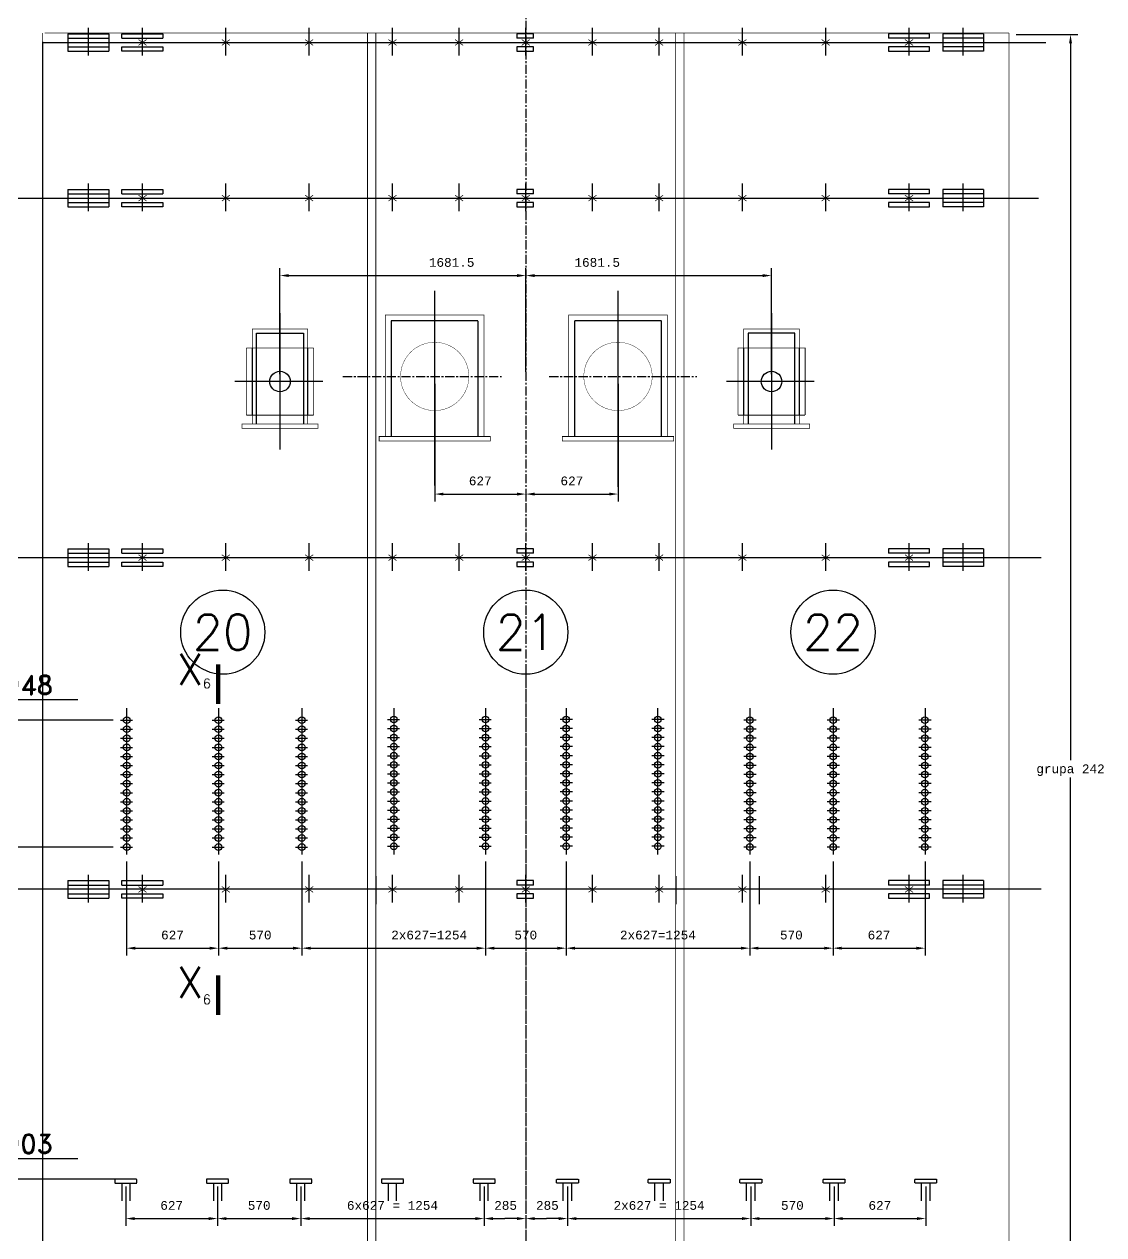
# Model space of a CAD drawing. Extents: x 13210 to 94108, y -7390 to 36310.
# Drawn here: x 37012 to 44398, y 22887 to 31170 of the extents above; entities that cross this region are included whole.
import ezdxf
from ezdxf.enums import TextEntityAlignment as Align

# ---------------------------------------------------------------- set-up
doc = ezdxf.new("R2010")
doc.units = 0
doc.header["$MEASUREMENT"] = 0
doc.header["$PDMODE"] = 3
doc.linetypes.add('CENTERX2', pattern=[100, 62.5, -12.5, 12.5, -12.5])
doc.linetypes.add('DASHEDX2', pattern=[1.5, 1, -0.5])
doc.layers.get('0').update_dxf_attribs({"linetype": 'CONTINUOUS'})
doc.layers.get('DEFPOINTS').update_dxf_attribs({"linetype": 'CONTINUOUS'})
for name, color, linetype in [('LINIE', 7, 'DASHEDX2'), ('NUMERY-KOL', 4, 'CONTINUOUS'), ('PRZEKROJE', 4, 'CONTINUOUS'), ('ROZWINIECIE', 3, 'CONTINUOUS'), ('SZCZEGOLY', 2, 'CONTINUOUS'), ('WYMIAR1', 7, 'CONTINUOUS'), ('X-X', 1, 'CONTINUOUS')]:
    doc.layers.add(name, color=color, linetype=linetype)
doc.styles.add('MONOTXT', font='monotxt')
doc.styles.add('ROMAND', font='romand')
doc.styles.add('ROMANS', font='romans')
doc.styles.get("Standard").update_dxf_attribs({"font": 'romans.shx'})
doc.dimstyles.new('KWA', dxfattribs={"dimscale": 20, "dimtxt": 3, "dimasz": 3, "dimexe": 2.5, "dimexo": 2.5, "dimgap": 1.5, "dimtad": 0, "dimtih": 1, "dimtoh": 1, "dimdsep": 46, "dimtxsty": 'Standard', "dimcen": -3, "dimdle": 1.25, "dimadec": 0, "dimazin": 0, "dimtfac": 0.75, "dimtofl": 0, "dimtmove": 2, "dimatfit": 3, "dimfxl": 0, "dimtvp": 1.5, "dimtolj": 1, "dimtzin": 12, "dimarcsym": 0})

# ---------------------------------------------------------------- blocks, each defined once
blk = doc.blocks.new('X')
at = {"linetype": 'Continuous', "const_width": 5}
for points in [[(27.5, 20), (-27.5, -20)], [(-27.5, 20), (27.5, -20)]]:
    blk.add_lwpolyline(points, dxfattribs=at)
blk = doc.blocks.new('*D155')
at = {"color": 0, "linetype": 'ByBlock'}
for p, q in [((37711, 25440), (37711, 24798)), ((38341, 25440), (38341, 24798)), ((37771, 24848), (38281, 24848))]:
    blk.add_line(p, q, dxfattribs=at)
for points in [[(37771, 24858), (37771, 24838), (37711, 24848)], [(38281, 24858), (38281, 24838), (38341, 24848)]]:
    blk.add_solid(points, dxfattribs=at)
at = {"layer": 'DEFPOINTS', "color": 0, "linetype": 'ByBlock'}
for p in [(37711, 25490), (38341, 25490), (38341, 24848)]:
    blk.add_point(p, dxfattribs=at)
at = {"color": 0, "linetype": 'ByBlock', "style": 'MONOTXT'}
blk.add_text('627', height=60, dxfattribs=at).set_placement((38026, 24938), align=Align.MIDDLE_CENTER)
blk = doc.blocks.new('*D154')
at = {"color": 0, "linetype": 'ByBlock'}
for p, q in [((38341, 25440), (38341, 24798)), ((38911, 25440), (38911, 24798)), ((38401, 24848), (38851, 24848))]:
    blk.add_line(p, q, dxfattribs=at)
for points in [[(38401, 24858), (38401, 24838), (38341, 24848)], [(38851, 24858), (38851, 24838), (38911, 24848)]]:
    blk.add_solid(points, dxfattribs=at)
at = {"layer": 'DEFPOINTS', "color": 0, "linetype": 'ByBlock'}
for p in [(38341, 25490), (38911, 25490), (38911, 24848)]:
    blk.add_point(p, dxfattribs=at)
at = {"color": 0, "linetype": 'ByBlock', "style": 'MONOTXT'}
blk.add_text('570', height=60, dxfattribs=at).set_placement((38626, 24938), align=Align.MIDDLE_CENTER)
blk = doc.blocks.new('*D153')
at = {"color": 0, "linetype": 'ByBlock'}
for p, q in [((38911, 25440), (38911, 24798)), ((40167, 25440), (40167, 24798)), ((38971, 24848), (40107, 24848))]:
    blk.add_line(p, q, dxfattribs=at)
for points in [[(38971, 24858), (38971, 24838), (38911, 24848)], [(40107, 24858), (40107, 24838), (40167, 24848)]]:
    blk.add_solid(points, dxfattribs=at)
at = {"layer": 'DEFPOINTS', "color": 0, "linetype": 'ByBlock'}
for p in [(38911, 25490), (40167, 25490), (40167, 24848)]:
    blk.add_point(p, dxfattribs=at)
at = {"color": 0, "linetype": 'ByBlock', "style": 'MONOTXT'}
blk.add_text('2x627=1254', height=60, dxfattribs=at).set_placement((39782, 24938), align=Align.MIDDLE_CENTER)
blk = doc.blocks.new('*D152')
at = {"color": 0, "linetype": 'ByBlock'}
for p, q in [((40719, 25440), (40719, 24798)), ((40167, 24991), (40167, 24798)), ((40227, 24848), (40659, 24848))]:
    blk.add_line(p, q, dxfattribs=at)
for points in [[(40227, 24858), (40227, 24838), (40167, 24848)], [(40659, 24858), (40659, 24838), (40719, 24848)]]:
    blk.add_solid(points, dxfattribs=at)
at = {"layer": 'DEFPOINTS', "color": 0, "linetype": 'ByBlock'}
for p in [(40719, 25490), (40167, 25041), (40719, 24848)]:
    blk.add_point(p, dxfattribs=at)
at = {"color": 0, "linetype": 'ByBlock', "style": 'MONOTXT'}
blk.add_text('570', height=60, dxfattribs=at).set_placement((40443, 24938), align=Align.MIDDLE_CENTER)
blk = doc.blocks.new('*D151')
at = {"color": 0, "linetype": 'ByBlock'}
for p, q in [((40719, 25440), (40719, 24798)), ((41975, 25440), (41975, 24798)), ((40779, 24848), (41915, 24848))]:
    blk.add_line(p, q, dxfattribs=at)
for points in [[(40779, 24858), (40779, 24838), (40719, 24848)], [(41915, 24858), (41915, 24838), (41975, 24848)]]:
    blk.add_solid(points, dxfattribs=at)
at = {"layer": 'DEFPOINTS', "color": 0, "linetype": 'ByBlock'}
for p in [(40719, 25490), (41975, 25490), (41975, 24848)]:
    blk.add_point(p, dxfattribs=at)
at = {"color": 0, "linetype": 'ByBlock', "style": 'MONOTXT'}
blk.add_text('2x627=1254', height=60, dxfattribs=at).set_placement((41347, 24938), align=Align.MIDDLE_CENTER)
blk = doc.blocks.new('*D150')
at = {"color": 0, "linetype": 'ByBlock'}
for p, q in [((41975, 25440), (41975, 24798)), ((42545, 25440), (42545, 24798)), ((42035, 24848), (42485, 24848))]:
    blk.add_line(p, q, dxfattribs=at)
for points in [[(42035, 24858), (42035, 24838), (41975, 24848)], [(42485, 24858), (42485, 24838), (42545, 24848)]]:
    blk.add_solid(points, dxfattribs=at)
at = {"layer": 'DEFPOINTS', "color": 0, "linetype": 'ByBlock'}
for p in [(41975, 25490), (42545, 25490), (42545, 24848)]:
    blk.add_point(p, dxfattribs=at)
at = {"color": 0, "linetype": 'ByBlock', "style": 'MONOTXT'}
blk.add_text('570', height=60, dxfattribs=at).set_placement((42260, 24938), align=Align.MIDDLE_CENTER)
blk = doc.blocks.new('*D149')
at = {"color": 0, "linetype": 'ByBlock'}
for p, q in [((42545, 25440), (42545, 24798)), ((43175, 25440), (43175, 24798)), ((42605, 24848), (43115, 24848))]:
    blk.add_line(p, q, dxfattribs=at)
for points in [[(42605, 24858), (42605, 24838), (42545, 24848)], [(43115, 24858), (43115, 24838), (43175, 24848)]]:
    blk.add_solid(points, dxfattribs=at)
at = {"layer": 'DEFPOINTS', "color": 0, "linetype": 'ByBlock'}
for p in [(42545, 25490), (43175, 25490), (43175, 24848)]:
    blk.add_point(p, dxfattribs=at)
at = {"color": 0, "linetype": 'ByBlock', "style": 'MONOTXT'}
blk.add_text('627', height=60, dxfattribs=at).set_placement((42860, 24938), align=Align.MIDDLE_CENTER)
blk = doc.blocks.new('*D148')
at = {"color": 0, "linetype": 'ByBlock'}
for p, q in [((37620.081415, 26408), (36453, 26408)), ((36503, 26348), (36503, 26259)), ((36503, 25600), (36503, 25689)), ((37620.081415, 25540), (36453, 25540))]:
    blk.add_line(p, q, dxfattribs=at)
for points in [[(36493, 26348), (36513, 26348), (36503, 26408)], [(36493, 25600), (36513, 25600), (36503, 25540)]]:
    blk.add_solid(points, dxfattribs=at)
at = {"layer": 'DEFPOINTS', "color": 0, "linetype": 'ByBlock'}
for p in [(37670.081415, 26408), (36503, 25540), (37670.081415, 25540)]:
    blk.add_point(p, dxfattribs=at)
at = {"color": 0, "linetype": 'ByBlock', "style": 'MONOTXT'}
blk.add_text('15x62=930', height=60, rotation=90, dxfattribs=at).set_placement((36445, 25974), align=Align.MIDDLE_CENTER)
blk = doc.blocks.new('POZ')
for p, q in [((0, 186), (0, 0)), ((0, 0), (-71, 71)), ((-71, 71), (387, 71))]:
    blk.add_line(p, q)
at = {"style": 'ROMAND', "flags": 4}
blk.add_attdef('POZIOM', (23, 88), '', height=65, dxfattribs=at)
blk = doc.blocks.new('*D124')
at = {"color": 0, "linetype": 'ByBlock'}
for p, q in [((38761.5, 28775), (38761.5, 29500)), ((40443, 28792), (40443, 29500)), ((38821.5, 29450), (40383, 29450))]:
    blk.add_line(p, q, dxfattribs=at)
for points in [[(38821.5, 29460), (38821.5, 29440), (38761.5, 29450)], [(40383, 29460), (40383, 29440), (40443, 29450)]]:
    blk.add_solid(points, dxfattribs=at)
at = {"layer": 'DEFPOINTS', "color": 0, "linetype": 'ByBlock'}
for p in [(40443, 29450), (40443, 28742), (38761.5, 28725)]:
    blk.add_point(p, dxfattribs=at)
at = {"color": 0, "linetype": 'ByBlock', "style": 'MONOTXT'}
blk.add_text('1681.5', height=60, dxfattribs=at).set_placement((39936, 29540), align=Align.MIDDLE_CENTER)
blk = doc.blocks.new('*D123')
at = {"color": 0, "linetype": 'ByBlock'}
for p, q in [((40443, 28792), (40443, 29500)), ((42124.5, 28775), (42124.5, 29500)), ((40503, 29450), (42064.5, 29450))]:
    blk.add_line(p, q, dxfattribs=at)
for points in [[(40503, 29460), (40503, 29440), (40443, 29450)], [(42064.5, 29460), (42064.5, 29440), (42124.5, 29450)]]:
    blk.add_solid(points, dxfattribs=at)
at = {"layer": 'DEFPOINTS', "color": 0, "linetype": 'ByBlock'}
for p in [(42124.5, 29450), (40443, 28742), (42124.5, 28725)]:
    blk.add_point(p, dxfattribs=at)
at = {"color": 0, "linetype": 'ByBlock', "style": 'MONOTXT'}
blk.add_text('1681.5', height=60, dxfattribs=at).set_placement((40932, 29540), align=Align.MIDDLE_CENTER)
blk = doc.blocks.new('*D122')
at = {"color": 0, "linetype": 'ByBlock'}
for p, q in [((39820, 28710), (39820, 27905)), ((39880, 27955), (40383, 27955)), ((40443, 27962), (40443, 27905))]:
    blk.add_line(p, q, dxfattribs=at)
for points in [[(39880, 27965), (39880, 27945), (39820, 27955)], [(40383, 27965), (40383, 27945), (40443, 27955)]]:
    blk.add_solid(points, dxfattribs=at)
at = {"layer": 'DEFPOINTS', "color": 0, "linetype": 'ByBlock'}
for p in [(39820, 28760), (40443, 28012), (40443, 27955)]:
    blk.add_point(p, dxfattribs=at)
at = {"color": 0, "linetype": 'ByBlock', "style": 'MONOTXT'}
blk.add_text('627', height=60, dxfattribs=at).set_placement((40131.5, 28045), align=Align.MIDDLE_CENTER)
blk = doc.blocks.new('*D121')
at = {"color": 0, "linetype": 'ByBlock'}
for p, q in [((41074, 28710), (41074, 27905)), ((40443, 27962), (40443, 27905)), ((40503, 27955), (41014, 27955))]:
    blk.add_line(p, q, dxfattribs=at)
for points in [[(40503, 27965), (40503, 27945), (40443, 27955)], [(41014, 27965), (41014, 27945), (41074, 27955)]]:
    blk.add_solid(points, dxfattribs=at)
at = {"layer": 'DEFPOINTS', "color": 0, "linetype": 'ByBlock'}
for p in [(41074, 28760), (40443, 28012), (41074, 27955)]:
    blk.add_point(p, dxfattribs=at)
at = {"color": 0, "linetype": 'ByBlock', "style": 'MONOTXT'}
blk.add_text('627', height=60, dxfattribs=at).set_placement((40758.5, 28045), align=Align.MIDDLE_CENTER)
blk = doc.blocks.new('*D120')
at = {"color": 0, "linetype": 'ByBlock'}
for p, q in [((37707, 23218), (37707, 22948)), ((38334, 23218), (38334, 22948)), ((37767, 22998), (38274, 22998))]:
    blk.add_line(p, q, dxfattribs=at)
for points in [[(37767, 23008), (37767, 22988), (37707, 22998)], [(38274, 23008), (38274, 22988), (38334, 22998)]]:
    blk.add_solid(points, dxfattribs=at)
at = {"layer": 'DEFPOINTS', "color": 0, "linetype": 'ByBlock'}
for p in [(37707, 23268), (38334, 23268), (38334, 22998)]:
    blk.add_point(p, dxfattribs=at)
at = {"color": 0, "linetype": 'ByBlock', "style": 'MONOTXT'}
blk.add_text('627', height=60, dxfattribs=at).set_placement((38020.5, 23088), align=Align.MIDDLE_CENTER)
blk = doc.blocks.new('*D119')
at = {"color": 0, "linetype": 'ByBlock'}
for p, q in [((38334, 23218), (38334, 22948)), ((38904, 23218), (38904, 22948)), ((38394, 22998), (38844, 22998))]:
    blk.add_line(p, q, dxfattribs=at)
for points in [[(38394, 23008), (38394, 22988), (38334, 22998)], [(38844, 23008), (38844, 22988), (38904, 22998)]]:
    blk.add_solid(points, dxfattribs=at)
at = {"layer": 'DEFPOINTS', "color": 0, "linetype": 'ByBlock'}
for p in [(38334, 23268), (38904, 23268), (38904, 22998)]:
    blk.add_point(p, dxfattribs=at)
at = {"color": 0, "linetype": 'ByBlock', "style": 'MONOTXT'}
blk.add_text('570', height=60, dxfattribs=at).set_placement((38619, 23088), align=Align.MIDDLE_CENTER)
blk = doc.blocks.new('*D118')
at = {"color": 0, "linetype": 'ByBlock'}
for p, q in [((38904, 23218), (38904, 22948)), ((40158, 23218), (40158, 22948)), ((38964, 22998), (40098, 22998))]:
    blk.add_line(p, q, dxfattribs=at)
for points in [[(38964, 23008), (38964, 22988), (38904, 22998)], [(40098, 23008), (40098, 22988), (40158, 22998)]]:
    blk.add_solid(points, dxfattribs=at)
at = {"layer": 'DEFPOINTS', "color": 0, "linetype": 'ByBlock'}
for p in [(38904, 23268), (40158, 23268), (40158, 22998)]:
    blk.add_point(p, dxfattribs=at)
at = {"color": 0, "linetype": 'ByBlock', "style": 'MONOTXT'}
blk.add_text('6x627 = 1254', height=60, dxfattribs=at).set_placement((39531, 23088), align=Align.MIDDLE_CENTER)
blk = doc.blocks.new('*D117')
at = {"color": 0, "linetype": 'ByBlock'}
for p, q in [((40158, 23218), (40158, 22948)), ((40443, 23048), (40443, 23048)), ((40218, 22998), (40300.5, 22998)), ((40383, 22998), (40300.5, 22998))]:
    blk.add_line(p, q, dxfattribs=at)
for points in [[(40218, 23008), (40218, 22988), (40158, 22998)], [(40383, 23008), (40383, 22988), (40443, 22998)]]:
    blk.add_solid(points, dxfattribs=at)
at = {"layer": 'DEFPOINTS', "color": 0, "linetype": 'ByBlock'}
for p in [(40158, 23268), (40443, 22998), (40443, 22998)]:
    blk.add_point(p, dxfattribs=at)
at = {"color": 0, "linetype": 'ByBlock', "style": 'MONOTXT'}
blk.add_text('285', height=60, dxfattribs=at).set_placement((40305, 23088), align=Align.MIDDLE_CENTER)
blk = doc.blocks.new('*D116')
at = {"color": 0, "linetype": 'ByBlock'}
for p, q in [((40728, 23218), (40728, 22948)), ((40443, 23048), (40443, 23048)), ((40503, 22998), (40585.5, 22998)), ((40668, 22998), (40585.5, 22998))]:
    blk.add_line(p, q, dxfattribs=at)
for points in [[(40503, 23008), (40503, 22988), (40443, 22998)], [(40668, 23008), (40668, 22988), (40728, 22998)]]:
    blk.add_solid(points, dxfattribs=at)
at = {"layer": 'DEFPOINTS', "color": 0, "linetype": 'ByBlock'}
for p in [(40728, 23268), (40443, 22998), (40728, 22998)]:
    blk.add_point(p, dxfattribs=at)
at = {"color": 0, "linetype": 'ByBlock', "style": 'MONOTXT'}
blk.add_text('285', height=60, dxfattribs=at).set_placement((40591, 23088), align=Align.MIDDLE_CENTER)
blk = doc.blocks.new('*D115')
at = {"color": 0, "linetype": 'ByBlock'}
for p, q in [((40728, 23218), (40728, 22948)), ((41982, 23218), (41982, 22948)), ((40788, 22998), (41922, 22998))]:
    blk.add_line(p, q, dxfattribs=at)
for points in [[(40788, 23008), (40788, 22988), (40728, 22998)], [(41922, 23008), (41922, 22988), (41982, 22998)]]:
    blk.add_solid(points, dxfattribs=at)
at = {"layer": 'DEFPOINTS', "color": 0, "linetype": 'ByBlock'}
for p in [(40728, 23268), (41982, 23268), (41982, 22998)]:
    blk.add_point(p, dxfattribs=at)
at = {"color": 0, "linetype": 'ByBlock', "style": 'MONOTXT'}
blk.add_text('2x627 = 1254', height=60, dxfattribs=at).set_placement((41355, 23088), align=Align.MIDDLE_CENTER)
blk = doc.blocks.new('*D114')
at = {"color": 0, "linetype": 'ByBlock'}
for p, q in [((41982, 23218), (41982, 22948)), ((42552, 23218), (42552, 22948)), ((42042, 22998), (42492, 22998))]:
    blk.add_line(p, q, dxfattribs=at)
for points in [[(42042, 23008), (42042, 22988), (41982, 22998)], [(42492, 23008), (42492, 22988), (42552, 22998)]]:
    blk.add_solid(points, dxfattribs=at)
at = {"layer": 'DEFPOINTS', "color": 0, "linetype": 'ByBlock'}
for p in [(41982, 23268), (42552, 23268), (42552, 22998)]:
    blk.add_point(p, dxfattribs=at)
at = {"color": 0, "linetype": 'ByBlock', "style": 'MONOTXT'}
blk.add_text('570', height=60, dxfattribs=at).set_placement((42267, 23088), align=Align.MIDDLE_CENTER)
blk = doc.blocks.new('*D113')
at = {"color": 0, "linetype": 'ByBlock'}
for p, q in [((42552, 23218), (42552, 22948)), ((43179, 23218), (43179, 22948)), ((42612, 22998), (43119, 22998))]:
    blk.add_line(p, q, dxfattribs=at)
for points in [[(42612, 23008), (42612, 22988), (42552, 22998)], [(43119, 23008), (43119, 22988), (43179, 22998)]]:
    blk.add_solid(points, dxfattribs=at)
at = {"layer": 'DEFPOINTS', "color": 0, "linetype": 'ByBlock'}
for p in [(42552, 23268), (43179, 23268), (43179, 22998)]:
    blk.add_point(p, dxfattribs=at)
at = {"color": 0, "linetype": 'ByBlock', "style": 'MONOTXT'}
blk.add_text('627', height=60, dxfattribs=at).set_placement((42865.5, 23088), align=Align.MIDDLE_CENTER)
blk = doc.blocks.new('*D97')
at = {"color": 0, "linetype": 'ByBlock'}
for p, q in [((43799, 31100), (44220, 31100)), ((44170, 31040), (44170, 26135)), ((44170, 21110), (44170, 26015)), ((43780, 21050), (44220, 21050))]:
    blk.add_line(p, q, dxfattribs=at)
for points in [[(44160, 31040), (44180, 31040), (44170, 31100)], [(44160, 21110), (44180, 21110), (44170, 21050)]]:
    blk.add_solid(points, dxfattribs=at)
at = {"layer": 'DEFPOINTS', "color": 0, "linetype": 'ByBlock'}
for p in [(43749, 31100), (43730, 21050), (44170, 21050)]:
    blk.add_point(p, dxfattribs=at)
at = {"color": 0, "linetype": 'ByBlock', "style": 'MONOTXT'}
blk.add_text('grupa 242', height=60, dxfattribs=at).set_placement((44170, 26075), align=Align.MIDDLE_CENTER)

msp = doc.modelspace()

# ---------------------------------------------------------------- linework, layer by layer
at = {"layer": 'LINIE', "linetype": 'CENTERX2'}
for p, q in [((40443, 32391.88801), (40443, 18948)), ((40443, 32391.88801), (40443, 27298)), ((39192, 28760), (40276, 28760)), ((40604, 28760), (41613, 28760)), ((40443, 26722), (40443, 18948))]:
    msp.add_line(p, q, dxfattribs=at)
at = {"layer": 'LINIE', "linetype": 'Continuous'}
for p, q in [((37137, 31050), (37137, 19240)), ((37137, 31044.87571), (44000, 31044.87571)), ((30923, 29980), (43950, 29980)), ((39820, 28013), (39820, 29346)), ((41074, 28004), (41074, 29346)), ((38761.5, 29193), (38761.5, 28260)), ((42124.5, 29193), (42124.5, 28260)), ((39054, 28725), (38453, 28725)), ((42417, 28725), (41816, 28725)), ((31050, 27520), (43970, 27520)), ((37711, 26490), (37711, 25490)), ((38341, 26490), (38341, 25490)), ((38911, 26490), (38911, 25490)), ((39541, 26490), (39541, 25488.89676)), ((40167, 26490), (40167, 25490)), ((40719, 26490), (40719, 25490)), ((41345, 26490), (41345, 25488.89676)), ((41975, 26490), (41975, 25490)), ((42545, 26490), (42545, 25490)), ((43175, 26490), (43175, 25490)), ((37670.08141, 26408), (37753, 26408)), ((37670.08141, 26346), (37753, 26346)), ((38297.08141, 26408), (38380, 26408)), ((38297.08141, 26346), (38380, 26346)), ((38867.08141, 26408), (38950, 26408)), ((38867.08141, 26346), (38950, 26346)), ((39497.08141, 26412.89676), (39580, 26412.89676)), ((39497.08141, 26350.89676), (39580, 26350.89676)), ((40124.08141, 26412.89676), (40207, 26412.89676)), ((40124.08141, 26350.89676), (40207, 26350.89676)), ((40761.91859, 26412.89676), (40679, 26412.89676)), ((40761.91859, 26350.89676), (40679, 26350.89676)), ((41388.91859, 26412.89676), (41306, 26412.89676)), ((41388.91859, 26350.89676), (41306, 26350.89676)), ((42018.91859, 26408), (41936, 26408)), ((42018.91859, 26346), (41936, 26346)), ((42588.91859, 26408), (42506, 26408)), ((42588.91859, 26346), (42506, 26346)), ((43215.91859, 26408), (43133, 26408)), ((43215.91859, 26346), (43133, 26346)), ((37670.08141, 26284), (37753, 26284)), ((38297.08141, 26284), (38380, 26284)), ((38867.08141, 26284), (38950, 26284)), ((39497.08141, 26288.89676), (39580, 26288.89676)), ((40124.08141, 26288.89676), (40207, 26288.89676)), ((40761.91859, 26288.89676), (40679, 26288.89676)), ((41388.91859, 26288.89676), (41306, 26288.89676)), ((42018.91859, 26284), (41936, 26284)), ((42588.91859, 26284), (42506, 26284)), ((43215.91859, 26284), (43133, 26284)), ((37670.08141, 26222), (37753, 26222)), ((38297.08141, 26222), (38380, 26222)), ((38867.08141, 26222), (38950, 26222)), ((38911, 26180), (38911, 25490)), ((39497.08141, 26226.89676), (39580, 26226.89676)), ((39541, 26180), (39541, 25490)), ((40124.08141, 26226.89676), (40207, 26226.89676)), ((40761.91859, 26226.89676), (40679, 26226.89676)), ((41388.91859, 26226.89676), (41306, 26226.89676)), ((41345, 26180), (41345, 25490)), ((42018.91859, 26222), (41936, 26222)), ((41975, 26180), (41975, 25490)), ((42588.91859, 26222), (42506, 26222)), ((43215.91859, 26222), (43133, 26222)), ((37670.08141, 26160), (37753, 26160)), ((37670.08141, 26098), (37753, 26098)), ((38297.08141, 26160), (38380, 26160)), ((38297.08141, 26098), (38380, 26098)), ((38867.08141, 26160), (38950, 26160)), ((38867.08141, 26098), (38950, 26098)), ((39497.08141, 26164.89676), (39580, 26164.89676)), ((39497.08141, 26102.89676), (39580, 26102.89676)), ((40124.08141, 26164.89676), (40207, 26164.89676)), ((40124.08141, 26102.89676), (40207, 26102.89676)), ((40761.91859, 26164.89676), (40679, 26164.89676)), ((40761.91859, 26102.89676), (40679, 26102.89676)), ((41388.91859, 26164.89676), (41306, 26164.89676)), ((41388.91859, 26102.89676), (41306, 26102.89676)), ((42018.91859, 26160), (41936, 26160)), ((42018.91859, 26098), (41936, 26098)), ((42588.91859, 26160), (42506, 26160)), ((42588.91859, 26098), (42506, 26098)), ((43215.91859, 26160), (43133, 26160)), ((43215.91859, 26098), (43133, 26098)), ((37670.08141, 26036), (37753, 26036)), ((38297.08141, 26036), (38380, 26036)), ((38867.08141, 26036), (38950, 26036)), ((39497.08141, 26040.89676), (39580, 26040.89676)), ((40124.08141, 26040.89676), (40207, 26040.89676)), ((40761.91859, 26040.89676), (40679, 26040.89676)), ((41388.91859, 26040.89676), (41306, 26040.89676)), ((42018.91859, 26036), (41936, 26036)), ((42588.91859, 26036), (42506, 26036)), ((43215.91859, 26036), (43133, 26036)), ((37670.08141, 25974), (37753, 25974)), ((38297.08141, 25974), (38380, 25974)), ((38867.08141, 25974), (38950, 25974)), ((39497.08141, 25978.89676), (39580, 25978.89676)), ((40124.08141, 25978.89676), (40207, 25978.89676)), ((40761.91859, 25978.89676), (40679, 25978.89676)), ((41388.91859, 25978.89676), (41306, 25978.89676)), ((42018.91859, 25974), (41936, 25974)), ((42588.91859, 25974), (42506, 25974)), ((43215.91859, 25974), (43133, 25974)), ((37670.08141, 25912), (37753, 25912)), ((37670.08141, 25850), (37753, 25850)), ((38297.08141, 25912), (38380, 25912)), ((38297.08141, 25850), (38380, 25850)), ((38867.08141, 25912), (38950, 25912)), ((38867.08141, 25850), (38950, 25850)), ((39497.08141, 25916.89676), (39580, 25916.89676)), ((39497.08141, 25854.89676), (39580, 25854.89676)), ((40124.08141, 25916.89676), (40207, 25916.89676)), ((40124.08141, 25854.89676), (40207, 25854.89676)), ((40761.91859, 25916.89676), (40679, 25916.89676)), ((40761.91859, 25854.89676), (40679, 25854.89676)), ((41388.91859, 25916.89676), (41306, 25916.89676)), ((41388.91859, 25854.89676), (41306, 25854.89676)), ((42018.91859, 25912), (41936, 25912)), ((42018.91859, 25850), (41936, 25850)), ((42588.91859, 25912), (42506, 25912)), ((42588.91859, 25850), (42506, 25850)), ((43215.91859, 25912), (43133, 25912)), ((43215.91859, 25850), (43133, 25850)), ((37670.08141, 25788), (37753, 25788)), ((38297.08141, 25788), (38380, 25788)), ((38867.08141, 25788), (38950, 25788)), ((39497.08141, 25792.89676), (39580, 25792.89676)), ((40124.08141, 25792.89676), (40207, 25792.89676)), ((40761.91859, 25792.89676), (40679, 25792.89676)), ((41388.91859, 25792.89676), (41306, 25792.89676)), ((42018.91859, 25788), (41936, 25788)), ((42588.91859, 25788), (42506, 25788)), ((43215.91859, 25788), (43133, 25788)), ((37670.08141, 25726), (37753, 25726)), ((38297.08141, 25726), (38380, 25726)), ((38867.08141, 25726), (38950, 25726)), ((39497.08141, 25730.89676), (39580, 25730.89676)), ((40124.08141, 25730.89676), (40207, 25730.89676)), ((40761.91859, 25730.89676), (40679, 25730.89676)), ((41388.91859, 25730.89676), (41306, 25730.89676)), ((42018.91859, 25726), (41936, 25726)), ((42588.91859, 25726), (42506, 25726)), ((43215.91859, 25726), (43133, 25726)), ((37670.08141, 25664), (37753, 25664)), ((37670.08141, 25602), (37753, 25602)), ((38297.08141, 25664), (38380, 25664)), ((38297.08141, 25602), (38380, 25602)), ((38867.08141, 25664), (38950, 25664)), ((38867.08141, 25602), (38950, 25602)), ((39497.08141, 25668.89676), (39580, 25668.89676)), ((39497.08141, 25606.89676), (39580, 25606.89676)), ((40124.08141, 25668.89676), (40207, 25668.89676)), ((40124.08141, 25606.89676), (40207, 25606.89676)), ((40761.91859, 25668.89676), (40679, 25668.89676)), ((40761.91859, 25606.89676), (40679, 25606.89676)), ((41388.91859, 25668.89676), (41306, 25668.89676)), ((41388.91859, 25606.89676), (41306, 25606.89676)), ((42018.91859, 25664), (41936, 25664)), ((42018.91859, 25602), (41936, 25602)), ((42588.91859, 25664), (42506, 25664)), ((42588.91859, 25602), (42506, 25602)), ((43215.91859, 25664), (43133, 25664)), ((43215.91859, 25602), (43133, 25602)), ((37670.08141, 25540), (37753, 25540)), ((38297.08141, 25540), (38380, 25540)), ((38867.08141, 25540), (38950, 25540)), ((39497.08141, 25544.89676), (39580, 25544.89676)), ((40124.08141, 25544.89676), (40207, 25544.89676)), ((40761.91859, 25544.89676), (40679, 25544.89676)), ((41388.91859, 25544.89676), (41306, 25544.89676)), ((42018.91859, 25540), (41936, 25540)), ((42588.91859, 25540), (42506, 25540)), ((43215.91859, 25540), (43133, 25540)), ((43970, 25252.2973), (36814.78378, 25252.2973))]:
    msp.add_line(p, q, dxfattribs=at)
at = {"layer": 'LINIE', "linetype": 'DASHEDX2'}
for p, q in [((40117.25, 29141.125), (39522.75, 29141.125)), ((39522.75, 29141.125), (39522.75, 28348.875)), ((40117.25, 28348.875), (40117.25, 29141.125)), ((40776.75, 29141.125), (40776.75, 28348.875)), ((41371.25, 29141.125), (40776.75, 29141.125)), ((41371.25, 28348.875), (41371.25, 29141.125)), ((38601.5, 28435), (38601.5, 29055)), ((38601.5, 29055), (38921.5, 29055)), ((38921.5, 29055), (38921.5, 28435)), ((41964.5, 29055), (41964.5, 28435)), ((42284.5, 29055), (41964.5, 29055)), ((42284.5, 28435), (42284.5, 29055)), ((38571.5, 28955), (38571.5, 28495)), ((38951.5, 28495), (38951.5, 28955)), ((41934.5, 28495), (41934.5, 28955)), ((42314.5, 28955), (42314.5, 28495))]:
    msp.add_line(p, q, dxfattribs=at)
at = {"layer": 'NUMERY-KOL'}
for centre in [(38370, 27010), (40443, 27010), (42545, 27010)]:
    msp.add_circle(centre, 288, dxfattribs=at)
at = {"layer": 'PRZEKROJE', "linetype": 'Continuous'}
for p, q in [((37450.5, 30954.87571), (37450.5, 31144.87571)), ((37821, 30954.87571), (37821, 31144.87571)), ((38391, 30954.87571), (38391, 31144.87571)), ((38961, 30954.87571), (38961, 31144.87571)), ((39531, 30954.87571), (39531, 31144.87571)), ((39987, 30954.87571), (39987, 31144.87571)), ((40443, 30954.87571), (40443, 31144.87571)), ((40899, 30954.87571), (40899, 31144.87571)), ((41355, 30954.87571), (41355, 31144.87571)), ((41925, 30954.87571), (41925, 31144.87571)), ((42495, 30954.87571), (42495, 31144.87571)), ((43065, 30954.87571), (43065, 31144.87571)), ((43435.5, 30954.87571), (43435.5, 31144.87571)), ((37450.5, 29890), (37450.5, 30080)), ((37821, 29890), (37821, 30080)), ((38391, 29890), (38391, 30080)), ((38961, 29890), (38961, 30080)), ((39531, 29890), (39531, 30080)), ((39987, 29890), (39987, 30080)), ((40443, 29890), (40443, 30080)), ((40899, 29890), (40899, 30080)), ((41355, 29890), (41355, 30080)), ((41925, 29890), (41925, 30080)), ((42495, 29890), (42495, 30080)), ((43065, 29890), (43065, 30080)), ((43435.5, 29890), (43435.5, 30080)), ((37450.5, 27430), (37450.5, 27620)), ((37821, 27430), (37821, 27620)), ((38391, 27430), (38391, 27620)), ((38961, 27430), (38961, 27620)), ((39531, 27430), (39531, 27620)), ((39987, 27430), (39987, 27620)), ((40443, 27430), (40443, 27620)), ((40899, 27430), (40899, 27620)), ((41355, 27430), (41355, 27620)), ((41925, 27430), (41925, 27620)), ((42495, 27430), (42495, 27620)), ((43065, 27430), (43065, 27620)), ((43435.5, 27430), (43435.5, 27620)), ((37450.5, 25160), (37450.5, 25350)), ((37821, 25160), (37821, 25350)), ((38391, 25160), (38391, 25350)), ((38961, 25160), (38961, 25350)), ((39531, 25160), (39531, 25350)), ((39987, 25160), (39987, 25350)), ((40443, 25160), (40443, 25350)), ((40899, 25160), (40899, 25350)), ((41355, 25160), (41355, 25350)), ((41925, 25160), (41925, 25350)), ((42495, 25160), (42495, 25350)), ((43065, 25160), (43065, 25350)), ((43435.5, 25160), (43435.5, 25350)), ((39420.5, 25150), (39420.5, 25340)), ((41472.5, 25150), (41472.5, 25340)), ((42042.5, 25150), (42042.5, 25340))]:
    msp.add_line(p, q, dxfattribs=at)
at = {"layer": 'ROZWINIECIE', "linetype": 'Continuous'}
for p, q in [((37310.5, 31104.87571), (37310.5, 30984.87571)), ((37310.5, 31104.87571), (37590.5, 31104.87571)), ((37310.5, 31074.87571), (37590.5, 31074.87571)), ((37590.5, 31104.87571), (37590.5, 30984.87571)), ((37680.5, 31074.87571), (37680.5, 31104.87571)), ((37680.5, 31104.87571), (37960.5, 31104.87571)), ((37680.5, 31074.87571), (37960.5, 31074.87571)), ((37960.5, 31104.87571), (37960.5, 31074.87571)), ((40496.5, 31104.87571), (40382.5, 31104.87571)), ((40382.5, 31104.87571), (40382.5, 31074.87571)), ((40496.5, 31074.87571), (40382.5, 31074.87571)), ((40496.5, 31074.87571), (40496.5, 31104.87571)), ((42925.5, 31104.87571), (42925.5, 31074.87571)), ((43205.5, 31104.87571), (42925.5, 31104.87571)), ((43205.5, 31074.87571), (42925.5, 31074.87571)), ((43205.5, 31074.87571), (43205.5, 31104.87571)), ((43575.5, 31104.87571), (43295.5, 31104.87571)), ((43295.5, 31104.87571), (43295.5, 30984.87571)), ((43575.5, 31074.87571), (43295.5, 31074.87571)), ((43575.5, 31104.87571), (43575.5, 30984.87571)), ((37310.5, 31014.87571), (37590.5, 31014.87571)), ((37310.5, 30984.87571), (37590.5, 30984.87571)), ((37680.5, 30984.87571), (37680.5, 31014.87571)), ((37680.5, 31014.87571), (37960.5, 31014.87571)), ((37960.5, 30984.87571), (37680.5, 30984.87571)), ((37960.5, 31014.87571), (37960.5, 30984.87571)), ((40382.5, 31014.87571), (40382.5, 30984.87571)), ((40496.5, 31014.87571), (40382.5, 31014.87571)), ((40382.5, 30984.87571), (40496.5, 30984.87571)), ((40496.5, 30984.87571), (40496.5, 31014.87571)), ((43205.5, 31014.87571), (42925.5, 31014.87571)), ((42925.5, 31014.87571), (42925.5, 30984.87571)), ((42925.5, 30984.87571), (43205.5, 30984.87571)), ((43205.5, 30984.87571), (43205.5, 31014.87571)), ((43575.5, 31014.87571), (43295.5, 31014.87571)), ((43575.5, 30984.87571), (43295.5, 30984.87571)), ((37310.5, 30040), (37590.5, 30040)), ((37310.5, 30040), (37310.5, 29920)), ((37310.5, 30010), (37590.5, 30010)), ((37590.5, 30040), (37590.5, 29920)), ((37680.5, 30040), (37960.5, 30040)), ((37680.5, 30010), (37680.5, 30040)), ((37680.5, 30010), (37960.5, 30010)), ((37960.5, 30040), (37960.5, 30010)), ((40382.5, 30040), (40382.5, 30010)), ((40496.5, 30040), (40382.5, 30040)), ((40496.5, 30010), (40382.5, 30010)), ((40496.5, 30010), (40496.5, 30040)), ((43205.5, 30040), (42925.5, 30040)), ((42925.5, 30040), (42925.5, 30010)), ((43205.5, 30010), (42925.5, 30010)), ((43205.5, 30010), (43205.5, 30040)), ((43295.5, 30040), (43295.5, 29920)), ((43575.5, 30040), (43295.5, 30040)), ((43575.5, 30010), (43295.5, 30010)), ((43575.5, 30040), (43575.5, 29920)), ((37310.5, 29950), (37590.5, 29950)), ((37310.5, 29920), (37590.5, 29920)), ((37680.5, 29950), (37960.5, 29950)), ((37680.5, 29920), (37680.5, 29950)), ((37960.5, 29920), (37680.5, 29920)), ((37960.5, 29950), (37960.5, 29920)), ((40496.5, 29950), (40382.5, 29950)), ((40382.5, 29950), (40382.5, 29920)), ((40382.5, 29920), (40496.5, 29920)), ((40496.5, 29920), (40496.5, 29950)), ((42925.5, 29950), (42925.5, 29920)), ((43205.5, 29950), (42925.5, 29950)), ((42925.5, 29920), (43205.5, 29920)), ((43205.5, 29920), (43205.5, 29950)), ((43575.5, 29950), (43295.5, 29950)), ((43575.5, 29920), (43295.5, 29920)), ((37310.5, 27580), (37590.5, 27580)), ((37310.5, 27580), (37310.5, 27460)), ((37310.5, 27550), (37590.5, 27550)), ((37590.5, 27580), (37590.5, 27460)), ((37680.5, 27580), (37960.5, 27580)), ((37680.5, 27550), (37680.5, 27580)), ((37680.5, 27550), (37960.5, 27550)), ((37960.5, 27580), (37960.5, 27550)), ((40382.5, 27580), (40382.5, 27550)), ((40496.5, 27580), (40382.5, 27580)), ((40496.5, 27550), (40382.5, 27550)), ((40496.5, 27550), (40496.5, 27580)), ((43205.5, 27580), (42925.5, 27580)), ((42925.5, 27580), (42925.5, 27550)), ((43205.5, 27550), (42925.5, 27550)), ((43205.5, 27550), (43205.5, 27580)), ((43295.5, 27580), (43295.5, 27460)), ((43575.5, 27580), (43295.5, 27580)), ((43575.5, 27550), (43295.5, 27550)), ((43575.5, 27580), (43575.5, 27460)), ((37310.5, 27490), (37590.5, 27490)), ((37310.5, 27460), (37590.5, 27460)), ((37680.5, 27490), (37960.5, 27490)), ((37680.5, 27460), (37680.5, 27490)), ((37960.5, 27460), (37680.5, 27460)), ((37960.5, 27490), (37960.5, 27460)), ((40496.5, 27490), (40382.5, 27490)), ((40382.5, 27490), (40382.5, 27460)), ((40382.5, 27460), (40496.5, 27460)), ((40496.5, 27460), (40496.5, 27490)), ((42925.5, 27490), (42925.5, 27460)), ((43205.5, 27490), (42925.5, 27490)), ((42925.5, 27460), (43205.5, 27460)), ((43205.5, 27460), (43205.5, 27490)), ((43575.5, 27490), (43295.5, 27490)), ((43575.5, 27460), (43295.5, 27460)), ((37310.5, 25310), (37310.5, 25190)), ((37310.5, 25310), (37590.5, 25310)), ((37310.5, 25280), (37590.5, 25280)), ((37590.5, 25310), (37590.5, 25190)), ((37680.5, 25280), (37680.5, 25310)), ((37680.5, 25310), (37960.5, 25310)), ((37680.5, 25280), (37960.5, 25280)), ((37960.5, 25310), (37960.5, 25280)), ((40496.5, 25310), (40382.5, 25310)), ((40382.5, 25310), (40382.5, 25280)), ((40496.5, 25280), (40382.5, 25280)), ((40496.5, 25280), (40496.5, 25310)), ((42925.5, 25310), (42925.5, 25280)), ((43205.5, 25310), (42925.5, 25310)), ((43205.5, 25280), (42925.5, 25280)), ((43205.5, 25280), (43205.5, 25310)), ((43575.5, 25310), (43295.5, 25310)), ((43295.5, 25310), (43295.5, 25190)), ((43575.5, 25280), (43295.5, 25280)), ((43575.5, 25310), (43575.5, 25190)), ((37310.5, 25220), (37590.5, 25220)), ((37310.5, 25190), (37590.5, 25190)), ((37680.5, 25190), (37680.5, 25220)), ((37680.5, 25220), (37960.5, 25220)), ((37960.5, 25190), (37680.5, 25190)), ((37960.5, 25220), (37960.5, 25190)), ((40382.5, 25220), (40382.5, 25190)), ((40496.5, 25220), (40382.5, 25220)), ((40382.5, 25190), (40496.5, 25190)), ((40496.5, 25190), (40496.5, 25220)), ((43205.5, 25220), (42925.5, 25220)), ((42925.5, 25220), (42925.5, 25190)), ((42925.5, 25190), (43205.5, 25190)), ((43205.5, 25190), (43205.5, 25220)), ((43575.5, 25220), (43295.5, 25220)), ((43575.5, 25190), (43295.5, 25190))]:
    msp.add_line(p, q, dxfattribs=at)
at = {"layer": 'ROZWINIECIE', "linetype": 'DASHEDX2'}
for p, q in [((37782, 23268), (37632, 23268)), ((37632, 23268), (37632, 23239.91673)), ((37632, 23239.91673), (37782, 23239.91673)), ((37678.5, 23239.91673), (37678.5, 23119.91673)), ((37735.5, 23119.91673), (37735.5, 23239.91673)), ((37782, 23239.91673), (37782, 23268)), ((38259, 23268), (38259, 23239.91673)), ((38409, 23268), (38259, 23268)), ((38259, 23239.91673), (38409, 23239.91673)), ((38305.5, 23239.91673), (38305.5, 23119.91673)), ((38362.5, 23119.91673), (38362.5, 23239.91673)), ((38409, 23239.91673), (38409, 23268)), ((38979, 23268), (38829, 23268)), ((38829, 23268), (38829, 23239.91673)), ((38829, 23239.91673), (38979, 23239.91673)), ((38875.5, 23239.91673), (38875.5, 23119.91673)), ((38932.5, 23119.91673), (38932.5, 23239.91673)), ((38979, 23239.91673), (38979, 23268)), ((39456, 23268), (39456, 23239.91673)), ((39606, 23268), (39456, 23268)), ((39456, 23239.91673), (39606, 23239.91673)), ((39502.5, 23239.91673), (39502.5, 23119.91673)), ((39559.5, 23119.91673), (39559.5, 23239.91673)), ((39606, 23239.91673), (39606, 23268)), ((40233, 23268), (40083, 23268)), ((40083, 23268), (40083, 23239.91673)), ((40083, 23239.91673), (40233, 23239.91673)), ((40129.5, 23239.91673), (40129.5, 23119.91673)), ((40186.5, 23119.91673), (40186.5, 23239.91673)), ((40233, 23239.91673), (40233, 23268)), ((40653, 23268), (40803, 23268)), ((40653, 23239.91673), (40653, 23268)), ((40803, 23239.91673), (40653, 23239.91673)), ((40699.5, 23119.91673), (40699.5, 23239.91673)), ((40756.5, 23239.91673), (40756.5, 23119.91673)), ((40803, 23268), (40803, 23239.91673)), ((41280, 23239.91673), (41280, 23268)), ((41280, 23268), (41430, 23268)), ((41430, 23239.91673), (41280, 23239.91673)), ((41326.5, 23119.91673), (41326.5, 23239.91673)), ((41383.5, 23239.91673), (41383.5, 23119.91673)), ((41430, 23268), (41430, 23239.91673)), ((41907, 23268), (42057, 23268)), ((41907, 23239.91673), (41907, 23268)), ((42057, 23239.91673), (41907, 23239.91673)), ((41953.5, 23119.91673), (41953.5, 23239.91673)), ((42010.5, 23239.91673), (42010.5, 23119.91673)), ((42057, 23268), (42057, 23239.91673)), ((42477, 23239.91673), (42477, 23268)), ((42477, 23268), (42627, 23268)), ((42627, 23239.91673), (42477, 23239.91673)), ((42523.5, 23119.91673), (42523.5, 23239.91673)), ((42580.5, 23239.91673), (42580.5, 23119.91673)), ((42627, 23268), (42627, 23239.91673)), ((43104, 23268), (43254, 23268)), ((43104, 23239.91673), (43104, 23268)), ((43254, 23239.91673), (43104, 23239.91673)), ((43150.5, 23119.91673), (43150.5, 23239.91673)), ((43207.5, 23239.91673), (43207.5, 23119.91673)), ((43254, 23268), (43254, 23239.91673))]:
    msp.add_line(p, q, dxfattribs=at)
at = {"layer": 'ROZWINIECIE', "const_width": 5}
for points in [[(37137, 13600), (37137, 31110)], [(37137, 31110), (37137, 13600)], [(43749, 31110), (37150.5, 31110)], [(39360, 31110), (39360, 21093)], [(39417, 31110), (39417, 21093)], [(41469, 31110), (41469, 21093)], [(41526, 31110), (41526, 21093)], [(43749, 21093), (43749, 31110)]]:
    msp.add_lwpolyline(points, dxfattribs=at)
at = {"layer": 'ROZWINIECIE', "linetype": 'Continuous', "const_width": 5}
for points in [[(40157.25, 28348.875), (40157.25, 29181.125), (39820, 29181.125), (39482.75, 29181.125), (39482.75, 28348.875)], [(41411.25, 28348.875), (41411.25, 29181.125), (41074, 29181.125), (40736.75, 29181.125), (40736.75, 28348.875)], [(38571.5, 28955), (38571.5, 29085), (38951.5, 29085), (38951.5, 28955)], [(42314.5, 28955), (42314.5, 29085), (41934.5, 29085), (41934.5, 28955)], [(38531.5, 28495), (38531.5, 28955)], [(38531.5, 28955), (38991.5, 28955)], [(38991.5, 28955), (38991.5, 28495)], [(42354.5, 28495), (42354.5, 28955), (41894.5, 28955), (41894.5, 28495)], [(38991.5, 28495), (38531.5, 28495)], [(38571.5, 28495), (38571.5, 28435)], [(38951.5, 28495), (38951.5, 28435)], [(41894.5, 28495), (42354.5, 28495)], [(41934.5, 28495), (41934.5, 28435)], [(42314.5, 28495), (42314.5, 28435)]]:
    msp.add_lwpolyline(points, dxfattribs=at)
at = {"layer": 'ROZWINIECIE', "linetype": 'Continuous', "const_width": 2.5}
for points in [[(40053.75, 28760, -1), (39586.25, 28760, -1)], [(41307.75, 28760, -1), (40840.25, 28760, -1)]]:
    msp.add_lwpolyline(points, format="xyb", close=True, dxfattribs=at)
at = {"layer": 'ROZWINIECIE', "linetype": 'Continuous', "const_width": 5}
for points in [[(38501.5, 28435), (39021.5, 28435), (39021.5, 28405), (38501.5, 28405)], [(42384.5, 28435), (41864.5, 28435), (41864.5, 28405), (42384.5, 28405)], [(40200, 28348.875), (39440, 28348.875), (39440, 28318.875), (40200, 28318.875)], [(41454, 28348.875), (40694, 28348.875), (40694, 28318.875), (41454, 28318.875)]]:
    msp.add_lwpolyline(points, close=True, dxfattribs=at)
at = {"layer": 'ROZWINIECIE', "linetype": 'Continuous'}
for centre in [(38761.5, 28725), (42124.5, 28725)]:
    msp.add_circle(centre, 70, dxfattribs=at)
at = {"layer": 'SZCZEGOLY', "linetype": 'Continuous'}
for centre in [(37713, 26408), (38340, 26408), (38910, 26408), (39540, 26412.89676), (40167, 26412.89676), (40719, 26412.89676), (41346, 26412.89676), (41976, 26408), (42546, 26408), (43173, 26408), (37713, 26346), (38340, 26346), (38910, 26346), (39540, 26350.89676), (40167, 26350.89676), (40719, 26350.89676), (41346, 26350.89676), (41976, 26346), (42546, 26346), (43173, 26346), (37713, 26284), (38340, 26284), (38910, 26284), (39540, 26288.89676), (40167, 26288.89676), (40719, 26288.89676), (41346, 26288.89676), (41976, 26284), (42546, 26284), (43173, 26284), (37713, 26222), (37713, 26160), (38340, 26222), (38340, 26160), (38910, 26222), (38910, 26160), (39540, 26226.89676), (39540, 26164.89676), (40167, 26226.89676), (40167, 26164.89676), (40719, 26226.89676), (40719, 26164.89676), (41346, 26226.89676), (41346, 26164.89676), (41976, 26222), (41976, 26160), (42546, 26222), (42546, 26160), (43173, 26222), (43173, 26160), (37713, 26098), (38340, 26098), (38910, 26098), (39540, 26102.89676), (40167, 26102.89676), (40719, 26102.89676), (41346, 26102.89676), (41976, 26098), (42546, 26098), (43173, 26098), (37713, 26036), (38340, 26036), (38910, 26036), (39540, 26040.89676), (40167, 26040.89676), (40719, 26040.89676), (41346, 26040.89676), (41976, 26036), (42546, 26036), (43173, 26036), (37713, 25974), (37713, 25912), (38340, 25974), (38340, 25912), (38910, 25974), (38910, 25912), (39540, 25978.89676), (39540, 25916.89676), (40167, 25978.89676), (40167, 25916.89676), (40719, 25978.89676), (40719, 25916.89676), (41346, 25978.89676), (41346, 25916.89676), (41976, 25974), (41976, 25912), (42546, 25974), (42546, 25912), (43173, 25974), (43173, 25912), (37713, 25850), (38340, 25850), (38910, 25850), (39540, 25854.89676), (40167, 25854.89676), (40719, 25854.89676), (41346, 25854.89676), (41976, 25850), (42546, 25850), (43173, 25850), (37713, 25788), (38340, 25788), (38910, 25788), (39540, 25792.89676), (40167, 25792.89676), (40719, 25792.89676), (41346, 25792.89676), (41976, 25788), (42546, 25788), (43173, 25788), (37713, 25726), (37713, 25664), (38340, 25726), (38340, 25664), (38910, 25726), (38910, 25664), (39540, 25730.89676), (39540, 25668.89676), (40167, 25730.89676), (40167, 25668.89676), (40719, 25730.89676), (40719, 25668.89676), (41346, 25730.89676), (41346, 25668.89676), (41976, 25726), (41976, 25664), (42546, 25726), (42546, 25664), (43173, 25726), (43173, 25664), (37713, 25602), (38340, 25602), (38910, 25602), (39540, 25606.89676), (40167, 25606.89676), (40719, 25606.89676), (41346, 25606.89676), (41976, 25602), (42546, 25602), (43173, 25602), (37713, 25540), (38340, 25540), (38910, 25540), (39540, 25544.89676), (40167, 25544.89676), (40719, 25544.89676), (41346, 25544.89676), (41976, 25540), (42546, 25540), (43173, 25540)]:
    msp.add_circle(centre, 22.91859, dxfattribs=at)
at = {"layer": 'WYMIAR1'}
msp.add_line((37636, 23268), (36460, 23268), dxfattribs=at)
at = {"layer": 'X-X', "const_width": 30}
for points in [[(38339, 26790), (38339, 26519)], [(38339, 24662), (38339, 24391)]]:
    msp.add_lwpolyline(points, dxfattribs=at)

# ---------------------------------------------------------------- block references
at = {"layer": 'SZCZEGOLY', "linetype": 'Continuous'}
for p in [(37821, 31044.87571), (38391, 31044.87571), (38961, 31044.87571), (39531, 31044.87571), (39987, 31044.87571), (37821, 29980), (38391, 29980), (38961, 29980), (39531, 29980), (39987, 29980), (37821, 27520), (38391, 27520), (38961, 27520), (39531, 27520), (39987, 27520), (37821, 25250), (38391, 25250), (38961, 25250), (39531, 25250), (39987, 25250)]:
    msp.add_blockref('X', p, dxfattribs=at)
at = {"layer": 'SZCZEGOLY', "linetype": 'Continuous', "xscale": -1}
for p in [(40443, 31044.87571), (40899, 31044.87571), (41355, 31044.87571), (41925, 31044.87571), (42495, 31044.87571), (43065, 31044.87571), (40443, 29980), (40899, 29980), (41355, 29980), (41925, 29980), (42495, 29980), (43065, 29980), (40443, 27520), (40899, 27520), (41355, 27520), (41925, 27520), (42495, 27520), (43065, 27520), (40443, 25250), (40899, 25250), (41355, 25250), (41925, 25250), (42495, 25250), (43065, 25250)]:
    msp.add_blockref('X', p, dxfattribs=at)
at = {"layer": 'WYMIAR1', "xscale": 2, "yscale": 2, "zscale": 2}
for p, values in [((36605, 26408), {'POZIOM': '25948'}), ((36605, 23268), {'POZIOM': '25903'})]:
    msp.add_blockref('POZ', p, dxfattribs=at).add_auto_attribs(values)

# ---------------------------------------------------------------- texts
at = {"layer": 'NUMERY-KOL', "style": 'ROMANS'}
for s, p in [('20', (38370, 27010)), ('21', (40443, 27010)), ('22', (42545, 27010))]:
    msp.add_text(s, height=240, dxfattribs=at).set_placement(p, align=Align.MIDDLE)
at = {"layer": 'X-X', "style": 'ROMANS'}
for s, height, p in [('X', 212, (38056, 26650)), ('6', 65, (38233, 26627)), ('X', 212, (38056, 24508)), ('6', 65, (38233, 24465))]:
    msp.add_text(s, height=height, dxfattribs=at).set_placement(p)

# ---------------------------------------------------------------- dimensions: what is measured, and where the dimension line sits
at = {"layer": 'WYMIAR1'}
dim = msp.add_linear_dim(base=(44170, 21050), p1=(43749, 31100), p2=(43730, 21050), angle=90, text='grupa 242', dimstyle='KWA', dxfattribs=at)
dim.commit()
dim.dimension.update_dxf_attribs({"geometry": '*D97', "text_midpoint": (44170, 26075)})
for base, p1, p2, picture, middle in [((40443, 29450), (38761.5, 28725), (40443, 28742), '*D124', (39936, 29540)), ((42124.5, 29450), (40443, 28742), (42124.5, 28725), '*D123', (40932, 29540))]:
    dim = msp.add_linear_dim(base=base, p1=p1, p2=p2, dimstyle='KWA', dxfattribs=at)
    dim.commit()
    dim.dimension.update_dxf_attribs({"geometry": picture, "text_midpoint": middle, "dimtype": 128})
for base, p1, p2, text, picture, middle in [((40443, 27955), (39820, 28760), (40443, 28012), '627', '*D122', (40131.5, 28045)), ((41074, 27955), (40443, 28012), (41074, 28760), '627', '*D121', (40758.5, 28045)), ((38341, 24848), (37711, 25490), (38341, 25490), '627', '*D155', (38026, 24938)), ((40719, 24848), (40167, 25041), (40719, 25490), '570', '*D152', (40443, 24938)), ((41975, 24848), (40719, 25490), (41975, 25490), '2x627=1254', '*D151', (41347, 24938)), ((43175, 24848), (42545, 25490), (43175, 25490), '627', '*D149', (42860, 24938)), ((40158, 22998), (38904, 23268), (40158, 23268), '6x627 = 1254', '*D118', (39531, 23088)), ((41982, 22998), (40728, 23268), (41982, 23268), '2x627 = 1254', '*D115', (41355, 23088))]:
    dim = msp.add_linear_dim(base=base, p1=p1, p2=p2, text=text, dimstyle='KWA', dxfattribs=at)
    dim.commit()
    dim.dimension.update_dxf_attribs({"geometry": picture, "text_midpoint": middle})
dim = msp.add_linear_dim(base=(36503, 25540), p1=(37670.08141, 26408), p2=(37670.08141, 25540), angle=90, text='15x62=930', dimstyle='KWA', dxfattribs=at)
dim.commit()
dim.dimension.update_dxf_attribs({"geometry": '*D148', "text_midpoint": (36445, 25974), "dimtype": 128, "text_rotation": 90})
for base, p1, p2, picture, middle in [((38911, 24848), (38341, 25490), (38911, 25490), '*D154', (38626, 24938)), ((42545, 24848), (41975, 25490), (42545, 25490), '*D150', (42260, 24938)), ((38334, 22998), (37707, 23268), (38334, 23268), '*D120', (38020.5, 23088)), ((38904, 22998), (38334, 23268), (38904, 23268), '*D119', (38619, 23088)), ((42552, 22998), (41982, 23268), (42552, 23268), '*D114', (42267, 23088)), ((43179, 22998), (42552, 23268), (43179, 23268), '*D113', (42865.5, 23088))]:
    dim = msp.add_linear_dim(base=base, p1=p1, p2=p2, dimstyle='KWA', dxfattribs=at)
    dim.commit()
    dim.dimension.update_dxf_attribs({"geometry": picture, "text_midpoint": middle})
for base, p1, p2, text, picture, middle in [((40167, 24848), (38911, 25490), (40167, 25490), '2x627=1254', '*D153', (39782, 24938)), ((40443, 22998), (40158, 23268), (40443, 22998), '285', '*D117', (40305, 23088)), ((40728, 22998), (40443, 22998), (40728, 23268), '285', '*D116', (40591, 23088))]:
    dim = msp.add_linear_dim(base=base, p1=p1, p2=p2, text=text, dimstyle='KWA', dxfattribs=at)
    dim.commit()
    dim.dimension.update_dxf_attribs({"geometry": picture, "text_midpoint": middle, "dimtype": 128})

doc.saveas('drawing.dxf')
